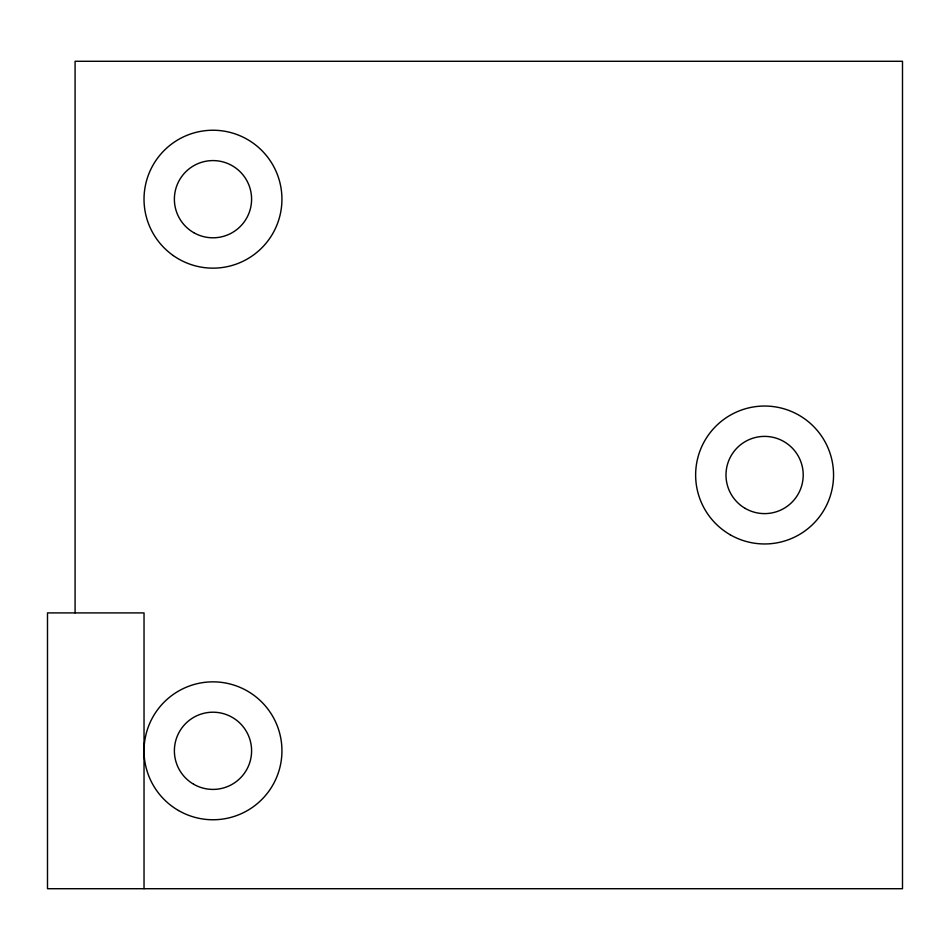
<?xml version="1.0" encoding="UTF-8"?>
<svg xmlns="http://www.w3.org/2000/svg" width="950" height="950" viewBox="0 0 950 950"><rect width="100%" height="100%" fill="white"/><g stroke="black" fill="none" stroke-linecap="round" stroke-linejoin="round"><path stroke-width="1.43" d="M144.032 888.713L144.032 612.904L47.5 612.904L47.5 888.713L902.5 888.713L902.5 61.287L75.086 61.287L75.086 612.904M745.287 508.44A38.618 38.618 0 0 0 803.213 475A38.618 38.618 0 0 0 745.287 441.56A38.618 38.618 0 0 0 745.287 508.44M193.681 784.249A38.618 38.618 0 0 0 251.596 750.809A38.618 38.618 0 0 0 193.681 717.369A38.618 38.618 0 0 0 193.681 784.249M193.681 232.631A38.618 38.618 0 0 0 251.596 199.191A38.618 38.618 0 0 0 193.681 165.751A38.618 38.618 0 0 0 193.681 232.631M730.123 534.719A68.946 68.946 0 0 0 833.554 475A68.946 68.946 0 0 0 730.123 415.281A68.946 68.946 0 0 0 730.123 534.719M178.505 810.516A68.946 68.946 0 0 0 281.936 750.809A68.946 68.946 0 0 0 178.505 691.089A68.946 68.946 0 0 0 178.505 810.516M173.28 255.574A68.946 68.946 0 0 0 281.651 205.39A68.946 68.946 0 0 0 184.015 136.622A68.946 68.946 0 0 0 173.28 255.574"/></g></svg>
